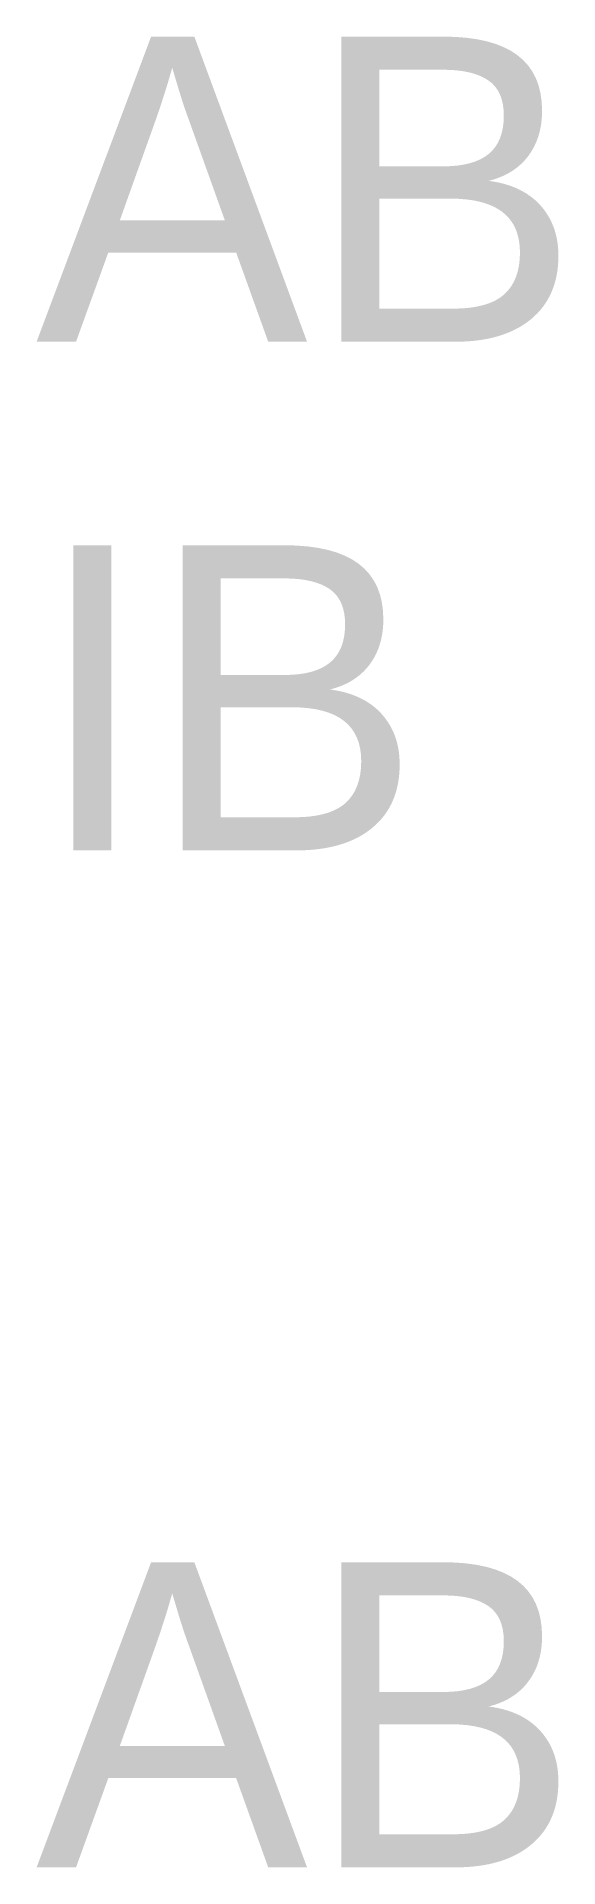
# Model space of a CAD drawing. Header units: metres. Extents: x 1000000 to 1000003.4, y 500008 to 500020.
import ezdxf

# ---------------------------------------------------------------- set-up
doc = ezdxf.new("R2010")
doc.units = ezdxf.units.M

msp = doc.modelspace()

# ---------------------------------------------------------------- texts
at = {"color": 1, "char_height": 2, "attachment_point": 1}
for s, insert in [('AB\\P\\C3;IB', (1000000, 500020)), ('A\\C3;B', (1000000, 500010))]:
    msp.add_mtext(s, dxfattribs=dict(at, insert=insert))

doc.saveas('drawing.dxf')
